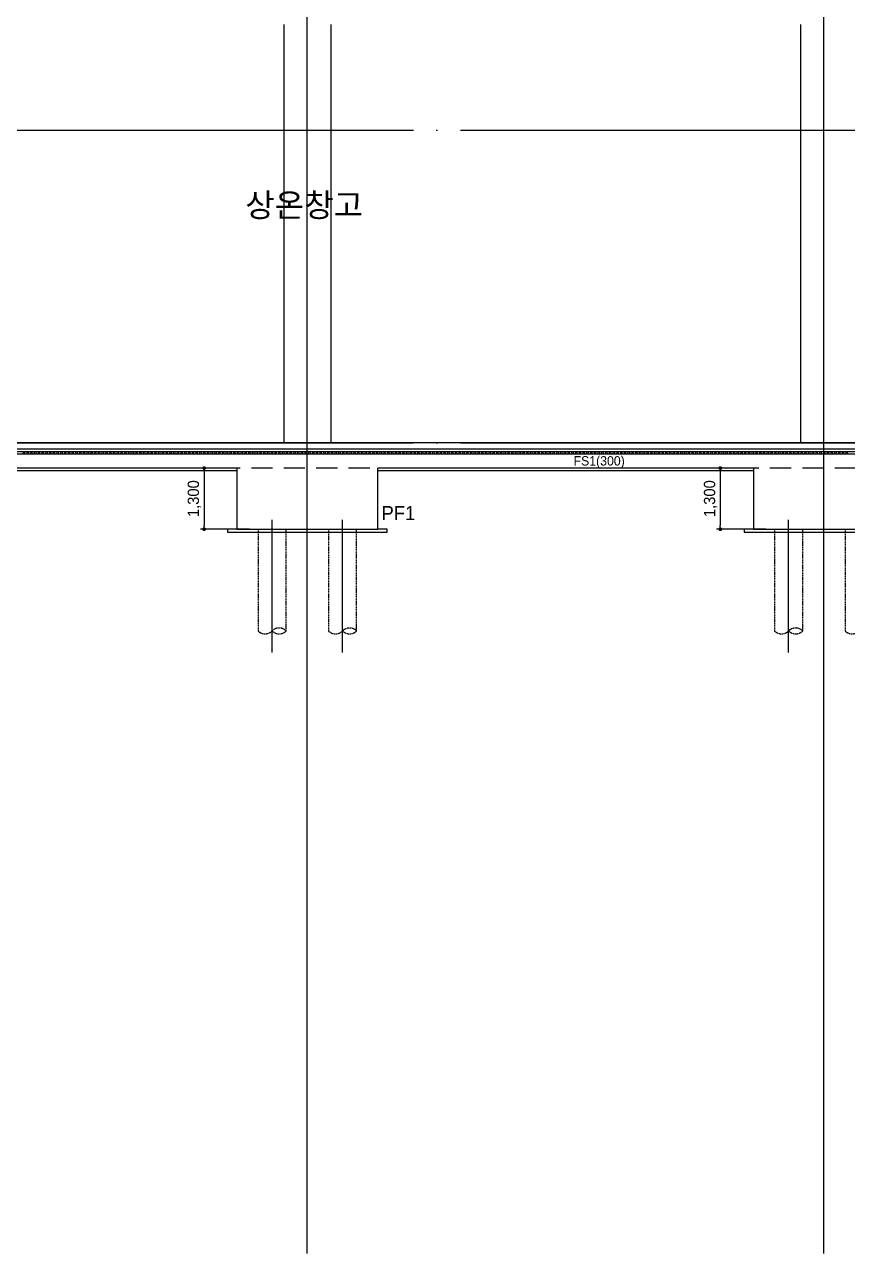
# Model space of a CAD drawing. Header units: millimetres. Extents: x 4754612 to 5801174, y 2368242 to 2777223.
# Drawn here: x 5009695 to 5027216, y 2403989 to 2430143 of the extents above; entities that cross this region are included whole.
import ezdxf
from ezdxf.enums import TextEntityAlignment as Align

# ---------------------------------------------------------------- set-up
doc = ezdxf.new("R2010")
doc.units = ezdxf.units.MM
doc.header["$LTSCALE"] = 1000
for name, pattern in [('ACAD_ISO12W100', [21, 12, -3, 0, -3, 0, -3]), ('CEN', [6.2, 6, -0.1, 0, -0.1]), ('HID', [0.345, 0.225, -0.12])]:
    doc.linetypes.add(name, pattern=pattern)
doc.layers.get('DEFPOINTS').update_dxf_attribs({"color": 151})
for name, color, linetype in [('A-ELE-8', 8, 'Continuous'), ('A-ETC-3', 8, 'Continuous'), ('A-HAT-251', 251, 'Continuous'), ('A-중심선', 10, 'CEN'), ('CON', 2, 'Continuous'), ('ELE-06', 6, 'Continuous'), ('ELE-2', 4, 'Continuous'), ('ELE06', 6, 'Continuous'), ('KZ_횡단_암선2', 8, 'ACAD_ISO12W100')]:
    doc.layers.add(name, color=color, linetype=linetype)
doc.layers.add('Guide-line', color=151, linetype='Continuous', plot=False)
doc.layers.add('■', color=144, linetype='Continuous', plot=False)
doc.styles.add('AUDIT_D_190715091641-0', font='')
doc.styles.add('돋움', font='')
doc.styles.get('AUDIT_D_190715091641-0').set_extended_font_data('Dotum')
doc.styles.get('돋움').set_extended_font_data('Dotum')
doc.dimstyles.new('scale600', dxfattribs={"dimscale": 600, "dimtxt": 2, "dimasz": 1, "dimexe": 1, "dimexo": 2.5, "dimgap": 0.8, "dimtad": 1, "dimdec": 0, "dimzin": 0, "dimdsep": 46, "dimlunit": 6, "dimtxsty": 'AUDIT_D_190715091641-0', "dimblk": 'DOT', "dimcen": 0, "dimdle": 1, "dimclrd": 256, "dimclre": 256, "dimclrt": 3, "dimadec": 0, "dimazin": 0, "dimtfac": 1, "dimtdec": 0, "dimtix": 1, "dimtmove": 2, "dimatfit": 3, "dimldrblk": 'DOT', "dimfxl": 0, "dimtolj": 1, "dimtzin": 0, "dimarcsym": 0})

# ---------------------------------------------------------------- blocks, each defined once
blk = doc.blocks.new('*U32')
at = {"layer": 'A-HAT-251'}
for points in [[(79835, 0), (79807, 0), (79795, 45), (79767, 45), (79755, 0)], [(79915, 0), (79887, 0), (79875, 45), (79847, 45), (79835, 0)], [(79995, 0), (79967, 0), (79955, 45), (79927, 45), (79915, 0)], [(80075, 0), (80047, 0), (80035, 45), (80007, 45), (79995, 0)], [(80155, 0), (80127, 0), (80115, 45), (80087, 45), (80075, 0)], [(80235, 0), (80207, 0), (80195, 45), (80167, 45), (80155, 0)], [(80315, 0), (80287, 0), (80275, 45), (80247, 45), (80235, 0)], [(80395, 0), (80367, 0), (80355, 45), (80327, 45), (80315, 0)], [(80475, 0), (80447, 0), (80435, 45), (80407, 45), (80395, 0)], [(80555, 0), (80527, 0), (80515, 45), (80487, 45), (80475, 0)], [(80635, 0), (80607, 0), (80595, 45), (80567, 45), (80555, 0)], [(80715, 0), (80687, 0), (80675, 45), (80647, 45), (80635, 0)], [(80795, 0), (80767, 0), (80755, 45), (80727, 45), (80715, 0)], [(80875, 0), (80847, 0), (80835, 45), (80807, 45), (80795, 0)], [(80955, 0), (80927, 0), (80915, 45), (80887, 45), (80875, 0)], [(81035, 0), (81007, 0), (80995, 45), (80967, 45), (80955, 0)], [(81115, 0), (81087, 0), (81075, 45), (81047, 45), (81035, 0)], [(81195, 0), (81167, 0), (81155, 45), (81127, 45), (81115, 0)], [(81275, 0), (81247, 0), (81235, 45), (81207, 45), (81195, 0)], [(81355, 0), (81327, 0), (81315, 45), (81287, 45), (81275, 0)], [(81435, 0), (81407, 0), (81395, 45), (81367, 45), (81355, 0)], [(81515, 0), (81487, 0), (81475, 45), (81447, 45), (81435, 0)], [(81595, 0), (81567, 0), (81555, 45), (81527, 45), (81515, 0)], [(81675, 0), (81647, 0), (81635, 45), (81607, 45), (81595, 0)], [(81755, 0), (81727, 0), (81715, 45), (81687, 45), (81675, 0)], [(81835, 0), (81807, 0), (81795, 45), (81767, 45), (81755, 0)], [(81915, 0), (81887, 0), (81875, 45), (81847, 45), (81835, 0)], [(81995, 0), (81967, 0), (81955, 45), (81927, 45), (81915, 0)], [(82075, 0), (82047, 0), (82035, 45), (82007, 45), (81995, 0)], [(82155, 0), (82127, 0), (82115, 45), (82087, 45), (82075, 0)], [(82235, 0), (82207, 0), (82195, 45), (82167, 45), (82155, 0)], [(82315, 0), (82287, 0), (82275, 45), (82247, 45), (82235, 0)], [(82395, 0), (82367, 0), (82355, 45), (82327, 45), (82315, 0)], [(82475, 0), (82447, 0), (82435, 45), (82407, 45), (82395, 0)], [(82555, 0), (82527, 0), (82515, 45), (82487, 45), (82475, 0)], [(82635, 0), (82607, 0), (82595, 45), (82567, 45), (82555, 0)], [(82715, 0), (82687, 0), (82675, 45), (82647, 45), (82635, 0)], [(82795, 0), (82767, 0), (82755, 45), (82727, 45), (82715, 0)], [(82875, 0), (82847, 0), (82835, 45), (82807, 45), (82795, 0)], [(82955, 0), (82927, 0), (82915, 45), (82887, 45), (82875, 0)], [(83035, 0), (83007, 0), (82995, 45), (82967, 45), (82955, 0)], [(83115, 0), (83087, 0), (83075, 45), (83047, 45), (83035, 0)], [(83195, 0), (83167, 0), (83155, 45), (83127, 45), (83115, 0)], [(83275, 0), (83247, 0), (83235, 45), (83207, 45), (83195, 0)], [(83355, 0), (83327, 0), (83315, 45), (83287, 45), (83275, 0)], [(83435, 0), (83407, 0), (83395, 45), (83367, 45), (83355, 0)], [(83515, 0), (83487, 0), (83475, 45), (83447, 45), (83435, 0)], [(83595, 0), (83567, 0), (83555, 45), (83527, 45), (83515, 0)], [(83675, 0), (83647, 0), (83635, 45), (83607, 45), (83595, 0)], [(83755, 0), (83727, 0), (83715, 45), (83687, 45), (83675, 0)], [(83835, 0), (83807, 0), (83795, 45), (83767, 45), (83755, 0)], [(83915, 0), (83887, 0), (83875, 45), (83847, 45), (83835, 0)], [(83995, 0), (83967, 0), (83955, 45), (83927, 45), (83915, 0)], [(84075, 0), (84047, 0), (84035, 45), (84007, 45), (83995, 0)], [(84155, 0), (84127, 0), (84115, 45), (84087, 45), (84075, 0)], [(84235, 0), (84207, 0), (84195, 45), (84167, 45), (84155, 0)], [(84315, 0), (84287, 0), (84275, 45), (84247, 45), (84235, 0)], [(84395, 0), (84367, 0), (84355, 45), (84327, 45), (84315, 0)], [(84475, 0), (84447, 0), (84435, 45), (84407, 45), (84395, 0)], [(84555, 0), (84527, 0), (84515, 45), (84487, 45), (84475, 0)], [(84635, 0), (84607, 0), (84595, 45), (84567, 45), (84555, 0)], [(84715, 0), (84687, 0), (84675, 45), (84647, 45), (84635, 0)], [(84795, 0), (84767, 0), (84755, 45), (84727, 45), (84715, 0)], [(84875, 0), (84847, 0), (84835, 45), (84807, 45), (84795, 0)], [(84955, 0), (84927, 0), (84915, 45), (84887, 45), (84875, 0)], [(85035, 0), (85007, 0), (84995, 45), (84967, 45), (84955, 0)], [(85115, 0), (85087, 0), (85075, 45), (85047, 45), (85035, 0)], [(85195, 0), (85167, 0), (85155, 45), (85127, 45), (85115, 0)], [(85275, 0), (85247, 0), (85235, 45), (85207, 45), (85195, 0)], [(85355, 0), (85327, 0), (85315, 45), (85287, 45), (85275, 0)], [(85435, 0), (85407, 0), (85395, 45), (85367, 45), (85355, 0)], [(85515, 0), (85487, 0), (85475, 45), (85447, 45), (85435, 0)], [(85595, 0), (85567, 0), (85555, 45), (85527, 45), (85515, 0)], [(85675, 0), (85647, 0), (85635, 45), (85607, 45), (85595, 0)], [(85755, 0), (85727, 0), (85715, 45), (85687, 45), (85675, 0)], [(85835, 0), (85807, 0), (85795, 45), (85767, 45), (85755, 0)], [(85915, 0), (85887, 0), (85875, 45), (85847, 45), (85835, 0)], [(85995, 0), (85967, 0), (85955, 45), (85927, 45), (85915, 0)], [(86075, 0), (86047, 0), (86035, 45), (86007, 45), (85995, 0)], [(86155, 0), (86127, 0), (86115, 45), (86087, 45), (86075, 0)], [(86235, 0), (86207, 0), (86195, 45), (86167, 45), (86155, 0)], [(86315, 0), (86287, 0), (86275, 45), (86247, 45), (86235, 0)], [(86395, 0), (86367, 0), (86355, 45), (86327, 45), (86315, 0)], [(86475, 0), (86447, 0), (86435, 45), (86407, 45), (86395, 0)], [(86555, 0), (86527, 0), (86515, 45), (86487, 45), (86475, 0)], [(86635, 0), (86607, 0), (86595, 45), (86567, 45), (86555, 0)], [(86715, 0), (86687, 0), (86675, 45), (86647, 45), (86635, 0)], [(86795, 0), (86767, 0), (86755, 45), (86727, 45), (86715, 0)], [(86875, 0), (86847, 0), (86835, 45), (86807, 45), (86795, 0)], [(86955, 0), (86927, 0), (86915, 45), (86887, 45), (86875, 0)], [(87035, 0), (87007, 0), (86995, 45), (86967, 45), (86955, 0)], [(87115, 0), (87087, 0), (87075, 45), (87047, 45), (87035, 0)], [(87195, 0), (87167, 0), (87155, 45), (87127, 45), (87115, 0)], [(87275, 0), (87247, 0), (87235, 45), (87207, 45), (87195, 0)], [(87355, 0), (87327, 0), (87315, 45), (87287, 45), (87275, 0)], [(87435, 0), (87407, 0), (87395, 45), (87367, 45), (87355, 0)], [(87515, 0), (87487, 0), (87475, 45), (87447, 45), (87435, 0)], [(87595, 0), (87567, 0), (87555, 45), (87527, 45), (87515, 0)], [(87675, 0), (87647, 0), (87635, 45), (87607, 45), (87595, 0)], [(87755, 0), (87727, 0), (87715, 45), (87687, 45), (87675, 0)], [(87835, 0), (87807, 0), (87795, 45), (87767, 45), (87755, 0)], [(87915, 0), (87887, 0), (87875, 45), (87847, 45), (87835, 0)], [(87995, 0), (87967, 0), (87955, 45), (87927, 45), (87915, 0)], [(88075, 0), (88047, 0), (88035, 45), (88007, 45), (87995, 0)], [(88155, 0), (88127, 0), (88115, 45), (88087, 45), (88075, 0)], [(88235, 0), (88207, 0), (88195, 45), (88167, 45), (88155, 0)], [(88315, 0), (88287, 0), (88275, 45), (88247, 45), (88235, 0)], [(88395, 0), (88367, 0), (88355, 45), (88327, 45), (88315, 0)], [(88475, 0), (88447, 0), (88435, 45), (88407, 45), (88395, 0)], [(88555, 0), (88527, 0), (88515, 45), (88487, 45), (88475, 0)], [(88635, 0), (88607, 0), (88595, 45), (88567, 45), (88555, 0)], [(88715, 0), (88687, 0), (88675, 45), (88647, 45), (88635, 0)], [(88795, 0), (88767, 0), (88755, 45), (88727, 45), (88715, 0)], [(88875, 0), (88847, 0), (88835, 45), (88807, 45), (88795, 0)], [(88955, 0), (88927, 0), (88915, 45), (88887, 45), (88875, 0)], [(89035, 0), (89007, 0), (88995, 45), (88967, 45), (88955, 0)], [(89115, 0), (89087, 0), (89075, 45), (89047, 45), (89035, 0)], [(89195, 0), (89167, 0), (89155, 45), (89127, 45), (89115, 0)], [(89275, 0), (89247, 0), (89235, 45), (89207, 45), (89195, 0)], [(89355, 0), (89327, 0), (89315, 45), (89287, 45), (89275, 0)], [(89435, 0), (89407, 0), (89395, 45), (89367, 45), (89355, 0)], [(89515, 0), (89487, 0), (89475, 45), (89447, 45), (89435, 0)], [(89595, 0), (89567, 0), (89555, 45), (89527, 45), (89515, 0)], [(89675, 0), (89647, 0), (89635, 45), (89607, 45), (89595, 0)], [(89755, 0), (89727, 0), (89715, 45), (89687, 45), (89675, 0)], [(89835, 0), (89807, 0), (89795, 45), (89767, 45), (89755, 0)], [(89915, 0), (89887, 0), (89875, 45), (89847, 45), (89835, 0)], [(89995, 0), (89967, 0), (89955, 45), (89927, 45), (89915, 0)], [(90075, 0), (90047, 0), (90035, 45), (90007, 45), (89995, 0)], [(90155, 0), (90127, 0), (90115, 45), (90087, 45), (90075, 0)], [(90235, 0), (90207, 0), (90195, 45), (90167, 45), (90155, 0)], [(90315, 0), (90287, 0), (90275, 45), (90247, 45), (90235, 0)], [(90395, 0), (90367, 0), (90355, 45), (90327, 45), (90315, 0)], [(90475, 0), (90447, 0), (90435, 45), (90407, 45), (90395, 0)], [(90555, 0), (90527, 0), (90515, 45), (90487, 45), (90475, 0)], [(90635, 0), (90607, 0), (90595, 45), (90567, 45), (90555, 0)], [(90715, 0), (90687, 0), (90675, 45), (90647, 45), (90635, 0)], [(90795, 0), (90767, 0), (90755, 45), (90727, 45), (90715, 0)], [(90875, 0), (90847, 0), (90835, 45), (90807, 45), (90795, 0)], [(90955, 0), (90927, 0), (90915, 45), (90887, 45), (90875, 0)], [(91035, 0), (91007, 0), (90995, 45), (90967, 45), (90955, 0)], [(91115, 0), (91087, 0), (91075, 45), (91047, 45), (91035, 0)], [(91195, 0), (91167, 0), (91155, 45), (91127, 45), (91115, 0)], [(91275, 0), (91247, 0), (91235, 45), (91207, 45), (91195, 0)], [(91355, 0), (91327, 0), (91315, 45), (91287, 45), (91275, 0)], [(91435, 0), (91407, 0), (91395, 45), (91367, 45), (91355, 0)], [(91515, 0), (91487, 0), (91475, 45), (91447, 45), (91435, 0)], [(91595, 0), (91567, 0), (91555, 45), (91527, 45), (91515, 0)], [(91675, 0), (91647, 0), (91635, 45), (91607, 45), (91595, 0)], [(91755, 0), (91727, 0), (91715, 45), (91687, 45), (91675, 0)], [(91835, 0), (91807, 0), (91795, 45), (91767, 45), (91755, 0)], [(91915, 0), (91887, 0), (91875, 45), (91847, 45), (91835, 0)], [(91995, 0), (91967, 0), (91955, 45), (91927, 45), (91915, 0)], [(92075, 0), (92047, 0), (92035, 45), (92007, 45), (91995, 0)], [(92155, 0), (92127, 0), (92115, 45), (92087, 45), (92075, 0)], [(92235, 0), (92207, 0), (92195, 45), (92167, 45), (92155, 0)], [(92315, 0), (92287, 0), (92275, 45), (92247, 45), (92235, 0)], [(92395, 0), (92367, 0), (92355, 45), (92327, 45), (92315, 0)], [(92475, 0), (92447, 0), (92435, 45), (92407, 45), (92395, 0)], [(92555, 0), (92527, 0), (92515, 45), (92487, 45), (92475, 0)], [(92635, 0), (92607, 0), (92595, 45), (92567, 45), (92555, 0)], [(92715, 0), (92687, 0), (92675, 45), (92647, 45), (92635, 0)], [(92795, 0), (92767, 0), (92755, 45), (92727, 45), (92715, 0)], [(92875, 0), (92847, 0), (92835, 45), (92807, 45), (92795, 0)], [(92955, 0), (92927, 0), (92915, 45), (92887, 45), (92875, 0)], [(93035, 0), (93007, 0), (92995, 45), (92967, 45), (92955, 0)], [(93115, 0), (93087, 0), (93075, 45), (93047, 45), (93035, 0)], [(93195, 0), (93167, 0), (93155, 45), (93127, 45), (93115, 0)], [(93275, 0), (93247, 0), (93235, 45), (93207, 45), (93195, 0)], [(93355, 0), (93327, 0), (93315, 45), (93287, 45), (93275, 0)], [(93435, 0), (93407, 0), (93395, 45), (93367, 45), (93355, 0)], [(93515, 0), (93487, 0), (93475, 45), (93447, 45), (93435, 0)], [(93595, 0), (93567, 0), (93555, 45), (93527, 45), (93515, 0)], [(93675, 0), (93647, 0), (93635, 45), (93607, 45), (93595, 0)], [(93755, 0), (93727, 0), (93715, 45), (93687, 45), (93675, 0)], [(93835, 0), (93807, 0), (93795, 45), (93767, 45), (93755, 0)], [(93915, 0), (93887, 0), (93875, 45), (93847, 45), (93835, 0)], [(93995, 0), (93967, 0), (93955, 45), (93927, 45), (93915, 0)], [(94075, 0), (94047, 0), (94035, 45), (94007, 45), (93995, 0)], [(94155, 0), (94127, 0), (94115, 45), (94087, 45), (94075, 0)], [(94235, 0), (94207, 0), (94195, 45), (94167, 45), (94155, 0)], [(94315, 0), (94287, 0), (94275, 45), (94247, 45), (94235, 0)], [(94395, 0), (94367, 0), (94355, 45), (94327, 45), (94315, 0)], [(94475, 0), (94447, 0), (94435, 45), (94407, 45), (94395, 0)], [(94555, 0), (94527, 0), (94515, 45), (94487, 45), (94475, 0)], [(94635, 0), (94607, 0), (94595, 45), (94567, 45), (94555, 0)], [(94715, 0), (94687, 0), (94675, 45), (94647, 45), (94635, 0)], [(94795, 0), (94767, 0), (94755, 45), (94727, 45), (94715, 0)], [(94875, 0), (94847, 0), (94835, 45), (94807, 45), (94795, 0)], [(94955, 0), (94927, 0), (94915, 45), (94887, 45), (94875, 0)], [(95035, 0), (95007, 0), (94995, 45), (94967, 45), (94955, 0)], [(95115, 0), (95087, 0), (95075, 45), (95047, 45), (95035, 0)], [(95195, 0), (95167, 0), (95155, 45), (95127, 45), (95115, 0)], [(95275, 0), (95247, 0), (95235, 45), (95207, 45), (95195, 0)], [(95355, 0), (95327, 0), (95315, 45), (95287, 45), (95275, 0)], [(95435, 0), (95407, 0), (95395, 45), (95367, 45), (95355, 0)], [(95515, 0), (95487, 0), (95475, 45), (95447, 45), (95435, 0)], [(95595, 0), (95567, 0), (95555, 45), (95527, 45), (95515, 0)], [(95675, 0), (95647, 0), (95635, 45), (95607, 45), (95595, 0)], [(95755, 0), (95727, 0), (95715, 45), (95687, 45), (95675, 0)], [(95835, 0), (95807, 0), (95795, 45), (95767, 45), (95755, 0)], [(95915, 0), (95887, 0), (95875, 45), (95847, 45), (95835, 0)], [(95995, 0), (95967, 0), (95955, 45), (95927, 45), (95915, 0)], [(96075, 0), (96047, 0), (96035, 45), (96007, 45), (95995, 0)], [(96155, 0), (96127, 0), (96115, 45), (96087, 45), (96075, 0)], [(96235, 0), (96207, 0), (96195, 45), (96167, 45), (96155, 0)], [(96315, 0), (96287, 0), (96275, 45), (96247, 45), (96235, 0)], [(96395, 0), (96367, 0), (96355, 45), (96327, 45), (96315, 0)], [(96475, 0), (96447, 0), (96435, 45), (96407, 45), (96395, 0)], [(96555, 0), (96527, 0), (96515, 45), (96487, 45), (96475, 0)], [(96635, 0), (96607, 0), (96595, 45), (96567, 45), (96555, 0)], [(96715, 0), (96687, 0), (96675, 45), (96647, 45), (96635, 0)], [(96795, 0), (96767, 0), (96755, 45), (96727, 45), (96715, 0)], [(96875, 0), (96847, 0), (96835, 45), (96807, 45), (96795, 0)], [(96955, 0), (96927, 0), (96915, 45), (96887, 45), (96875, 0)], [(97035, 0), (97007, 0), (96995, 45), (96967, 45), (96955, 0)], [(97115, 0), (97087, 0), (97075, 45), (97047, 45), (97035, 0)], [(97195, 0), (97167, 0), (97155, 45), (97127, 45), (97115, 0)], [(97275, 0), (97247, 0), (97235, 45), (97207, 45), (97195, 0)], [(97355, 0), (97327, 0), (97315, 45), (97287, 45), (97275, 0)]]:
    blk.add_lwpolyline(points, dxfattribs=at)
blk = doc.blocks.new('A$C2FA30BED')
at = {"layer": 'A-ETC-3', "linetype": 'HID', "ltscale": 0.1}
blk.add_lwpolyline([(0, 0), (0, -2165, 0.415484), (300, -2165, -0.414601), (600, -2165, -0.415899), (300, -2165)], format="xyb", dxfattribs=at)
blk.add_lwpolyline([(600, -2165), (600, 0)], dxfattribs=at)
at = {"layer": 'A-중심선', "ltscale": 5}
blk.add_line((300, -2626), (300, 200), dxfattribs=at)
blk = doc.blocks.new('_Dot')
at = {"color": 0, "linetype": 'ByBlock', "lineweight": -2}
blk.add_line((-0.5, 0), (-1, 0), dxfattribs=at)
at = {"color": 0, "linetype": 'ByBlock', "const_width": 0.5}
blk.add_lwpolyline([(-0.25, 0, 1), (0.25, 0, 1)], format="xyb", close=True, dxfattribs=at)
blk = doc.blocks.new('*D118')
at = {"layer": 'DEFPOINTS', "color": 0, "ltscale": 5, "transparency": 16777216}
for p in [(5014216, 2420703), (5013519, 2419403), (5014686, 2419403)]:
    blk.add_point(p, dxfattribs=at)
at = {"layer": '■', "lineweight": -2, "ltscale": 5, "transparency": 16777216}
for p, q in [((5014016, 2420703), (5013439, 2420703)), ((5013519, 2420623), (5013519, 2419483)), ((5014486, 2419403), (5013439, 2419403))]:
    blk.add_line(p, q, dxfattribs=at)
at = {"layer": '■', "lineweight": -2, "ltscale": 5, "transparency": 16777216, "xscale": 80, "yscale": 80, "zscale": 80}
for p, rotation in [((5013519, 2420703), 90), ((5013519, 2419403), 270)]:
    blk.add_blockref('_Dot', p, dxfattribs=dict(at, rotation=rotation))
at = {"layer": '■', "color": 3, "ltscale": 5, "transparency": 16777216, "insert": (5013311, 2420053), "char_height": 240, "attachment_point": 5, "rotation": 90, "style": 'AUDIT_D_190715091641-0'}
blk.add_mtext('\\A1;1,300', dxfattribs=at)
blk = doc.blocks.new('*D119')
at = {"layer": 'DEFPOINTS', "color": 0, "ltscale": 5, "transparency": 16777216}
for p in [(5025216, 2420703), (5024509, 2419403), (5025675, 2419403)]:
    blk.add_point(p, dxfattribs=at)
at = {"layer": '■', "lineweight": -2, "ltscale": 5, "transparency": 16777216}
for p, q in [((5025016, 2420703), (5024429, 2420703)), ((5024509, 2420623), (5024509, 2419483)), ((5025475, 2419403), (5024429, 2419403))]:
    blk.add_line(p, q, dxfattribs=at)
at = {"layer": '■', "lineweight": -2, "ltscale": 5, "transparency": 16777216, "xscale": 80, "yscale": 80, "zscale": 80}
for p, rotation in [((5024509, 2420703), 90), ((5024509, 2419403), 270)]:
    blk.add_blockref('_Dot', p, dxfattribs=dict(at, rotation=rotation))
at = {"layer": '■', "color": 3, "ltscale": 5, "transparency": 16777216, "insert": (5024302, 2420053), "char_height": 240, "attachment_point": 5, "rotation": 90, "style": 'AUDIT_D_190715091641-0'}
blk.add_mtext('\\A1;1,300', dxfattribs=at)

msp = doc.modelspace()

# ---------------------------------------------------------------- linework, layer by layer
at = {"layer": 'A-ELE-8'}
for p, q in [((5015215.782, 2430143.44), (5015215.782, 2421243.44)), ((5016215.782, 2430143.44), (5016215.782, 2421243.44)), ((5026215.782, 2430143.44), (5026215.782, 2421243.44))]:
    msp.add_line(p, q, dxfattribs=at)
at = {"layer": 'A-중심선', "ltscale": 5}
for p, q in [((5015715.782, 2403989.231), (5015715.782, 2488921.61)), ((5026715.782, 2403989.231), (5026715.782, 2488921.61)), ((4863973.343, 2427893.44), (5174125.782, 2427893.44)), ((4863973.343, 2421243.44), (5174125.782, 2421243.44))]:
    msp.add_line(p, q, dxfattribs=at)
at = {"layer": 'CON'}
for p, q in [((5059815.785, 2421003.44), (4906315.782, 2421003.44)), ((5014215.98, 2420703.44), (5006213.716, 2420703.44)), ((5025215.98, 2420703.44), (5017215.585, 2420703.44)), ((5025215.77, 2420703.44), (5025214.743, 2419403.44)), ((5025214.743, 2419403.44), (5028214.743, 2419403.44))]:
    msp.add_line(p, q, dxfattribs=at)
msp.add_lwpolyline([(5014215.782, 2420703.44), (5014215.782, 2419403.44), (5017215.782, 2419403.44), (5017215.782, 2420703.44)], dxfattribs=at)
at = {"layer": 'ELE-06'}
for p, q in [((5014215.98, 2420643.44), (5006213.716, 2420643.44)), ((5025215.98, 2420643.44), (5017215.585, 2420643.44)), ((5014015.98, 2419343.44), (5017415.585, 2419343.44)), ((5025014.941, 2419343.44), (5028414.546, 2419343.44))]:
    msp.add_line(p, q, dxfattribs=at)
for points in [[(5014215.98, 2419403.44), (5014015.98, 2419403.44), (5014015.98, 2419343.44), (5017415.585, 2419343.44), (5017415.585, 2419403.44), (5017215.585, 2419403.44)], [(5025214.941, 2419403.44), (5025014.941, 2419403.44), (5025014.941, 2419343.44), (5028414.546, 2419343.44), (5028414.546, 2419403.44), (5028214.546, 2419403.44)]]:
    msp.add_lwpolyline(points, dxfattribs=at)
at = {"layer": 'ELE-2'}
for p, q in [((5059815.785, 2421243.44), (4906315.782, 2421243.44)), ((5059815.785, 2421108.44), (4906315.782, 2421108.44)), ((5059815.785, 2421048.44), (4906315.782, 2421048.44))]:
    msp.add_line(p, q, dxfattribs=at)
at = {"layer": 'KZ_횡단_암선2', "linetype": 'HID', "ltscale": 2}
msp.add_line((5063965.782, 2420703.44), (4924816.624, 2420703.44), dxfattribs=at)

# ---------------------------------------------------------------- block references
at = {"layer": 'CON'}
for p in [(5014665.782, 2419403.44), (5016165.782, 2419403.44), (5025664.358, 2419403.44), (5027164.358, 2419403.44)]:
    msp.add_blockref('A$C2FA30BED', p, dxfattribs=at)
at = {"layer": 'ELE06', "color": 6, "xscale": 1.000013798092659, "yscale": 1.000013798092659, "zscale": 1.000013798092659}
msp.add_blockref('*U32', (4929899.325, 2421003.44), dxfattribs=at)

# ---------------------------------------------------------------- texts
at = {"layer": 'DEFPOINTS', "style": '돋움'}
msp.add_text('PF1', height=300, dxfattribs=at).set_placement((5017655.68, 2419747.396), align=Align.MIDDLE_CENTER)
at = {"layer": 'Guide-line', "style": '돋움'}
for s, height, p in [('상온창고', 500, (5015648.7, 2426300.29)), ('FS1(300)', 200, (5021929.53, 2420858.087))]:
    msp.add_text(s, height=height, dxfattribs=at).set_placement(p, align=Align.MIDDLE_CENTER)

# ---------------------------------------------------------------- dimensions: what is measured, and where the dimension line sits
at = {"layer": '■', "ltscale": 5}
for base, p1, p2, picture, middle in [((5013518.719, 2419403.44), (5014215.782, 2420703.44), (5014685.511, 2419403.44), '*D118', (5013311.435, 2420053.44)), ((5024508.847, 2419403.44), (5025215.77, 2420703.44), (5025675.302, 2419403.44), '*D119', (5024301.564, 2420053.44))]:
    dim = msp.add_linear_dim(base=base, p1=p1, p2=p2, angle=270, dimstyle='scale600', override={"dimscale": 80, "dimtxt": 3}, dxfattribs=at)
    dim.commit()
    dim.dimension.update_dxf_attribs({"geometry": picture, "text_midpoint": middle})

doc.saveas('drawing.dxf')
